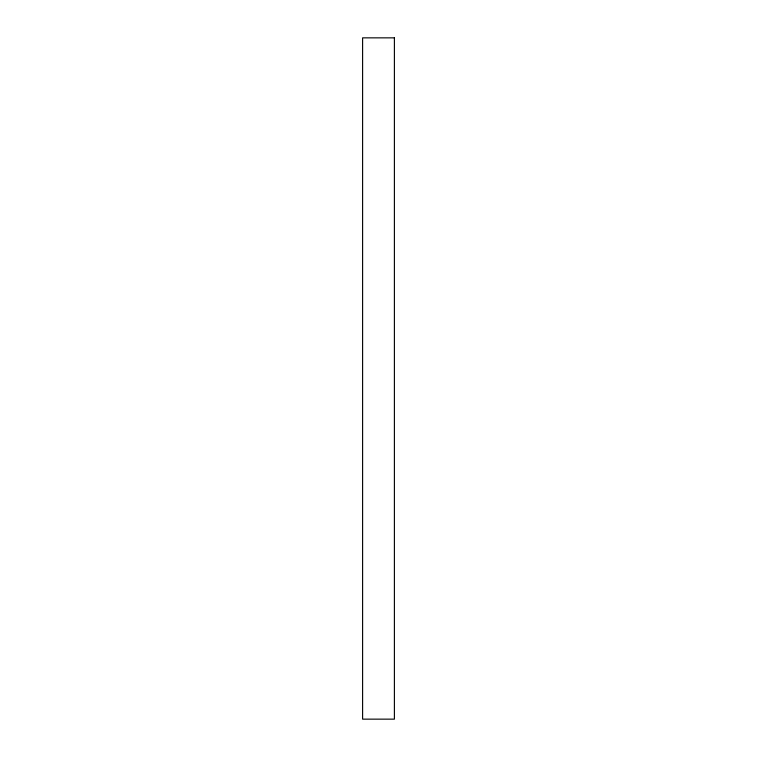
<?xml version="1.0" encoding="UTF-8"?>
<svg xmlns="http://www.w3.org/2000/svg" width="757" height="757" viewBox="0 0 757 757"><rect width="100%" height="100%" fill="white"/><g stroke="black" fill="none" stroke-linecap="round" stroke-linejoin="round"><path stroke-width="1.14" d="M394.397 37.85L362.603 37.85L362.603 719.15L394.397 719.15L394.397 37.85"/></g></svg>
